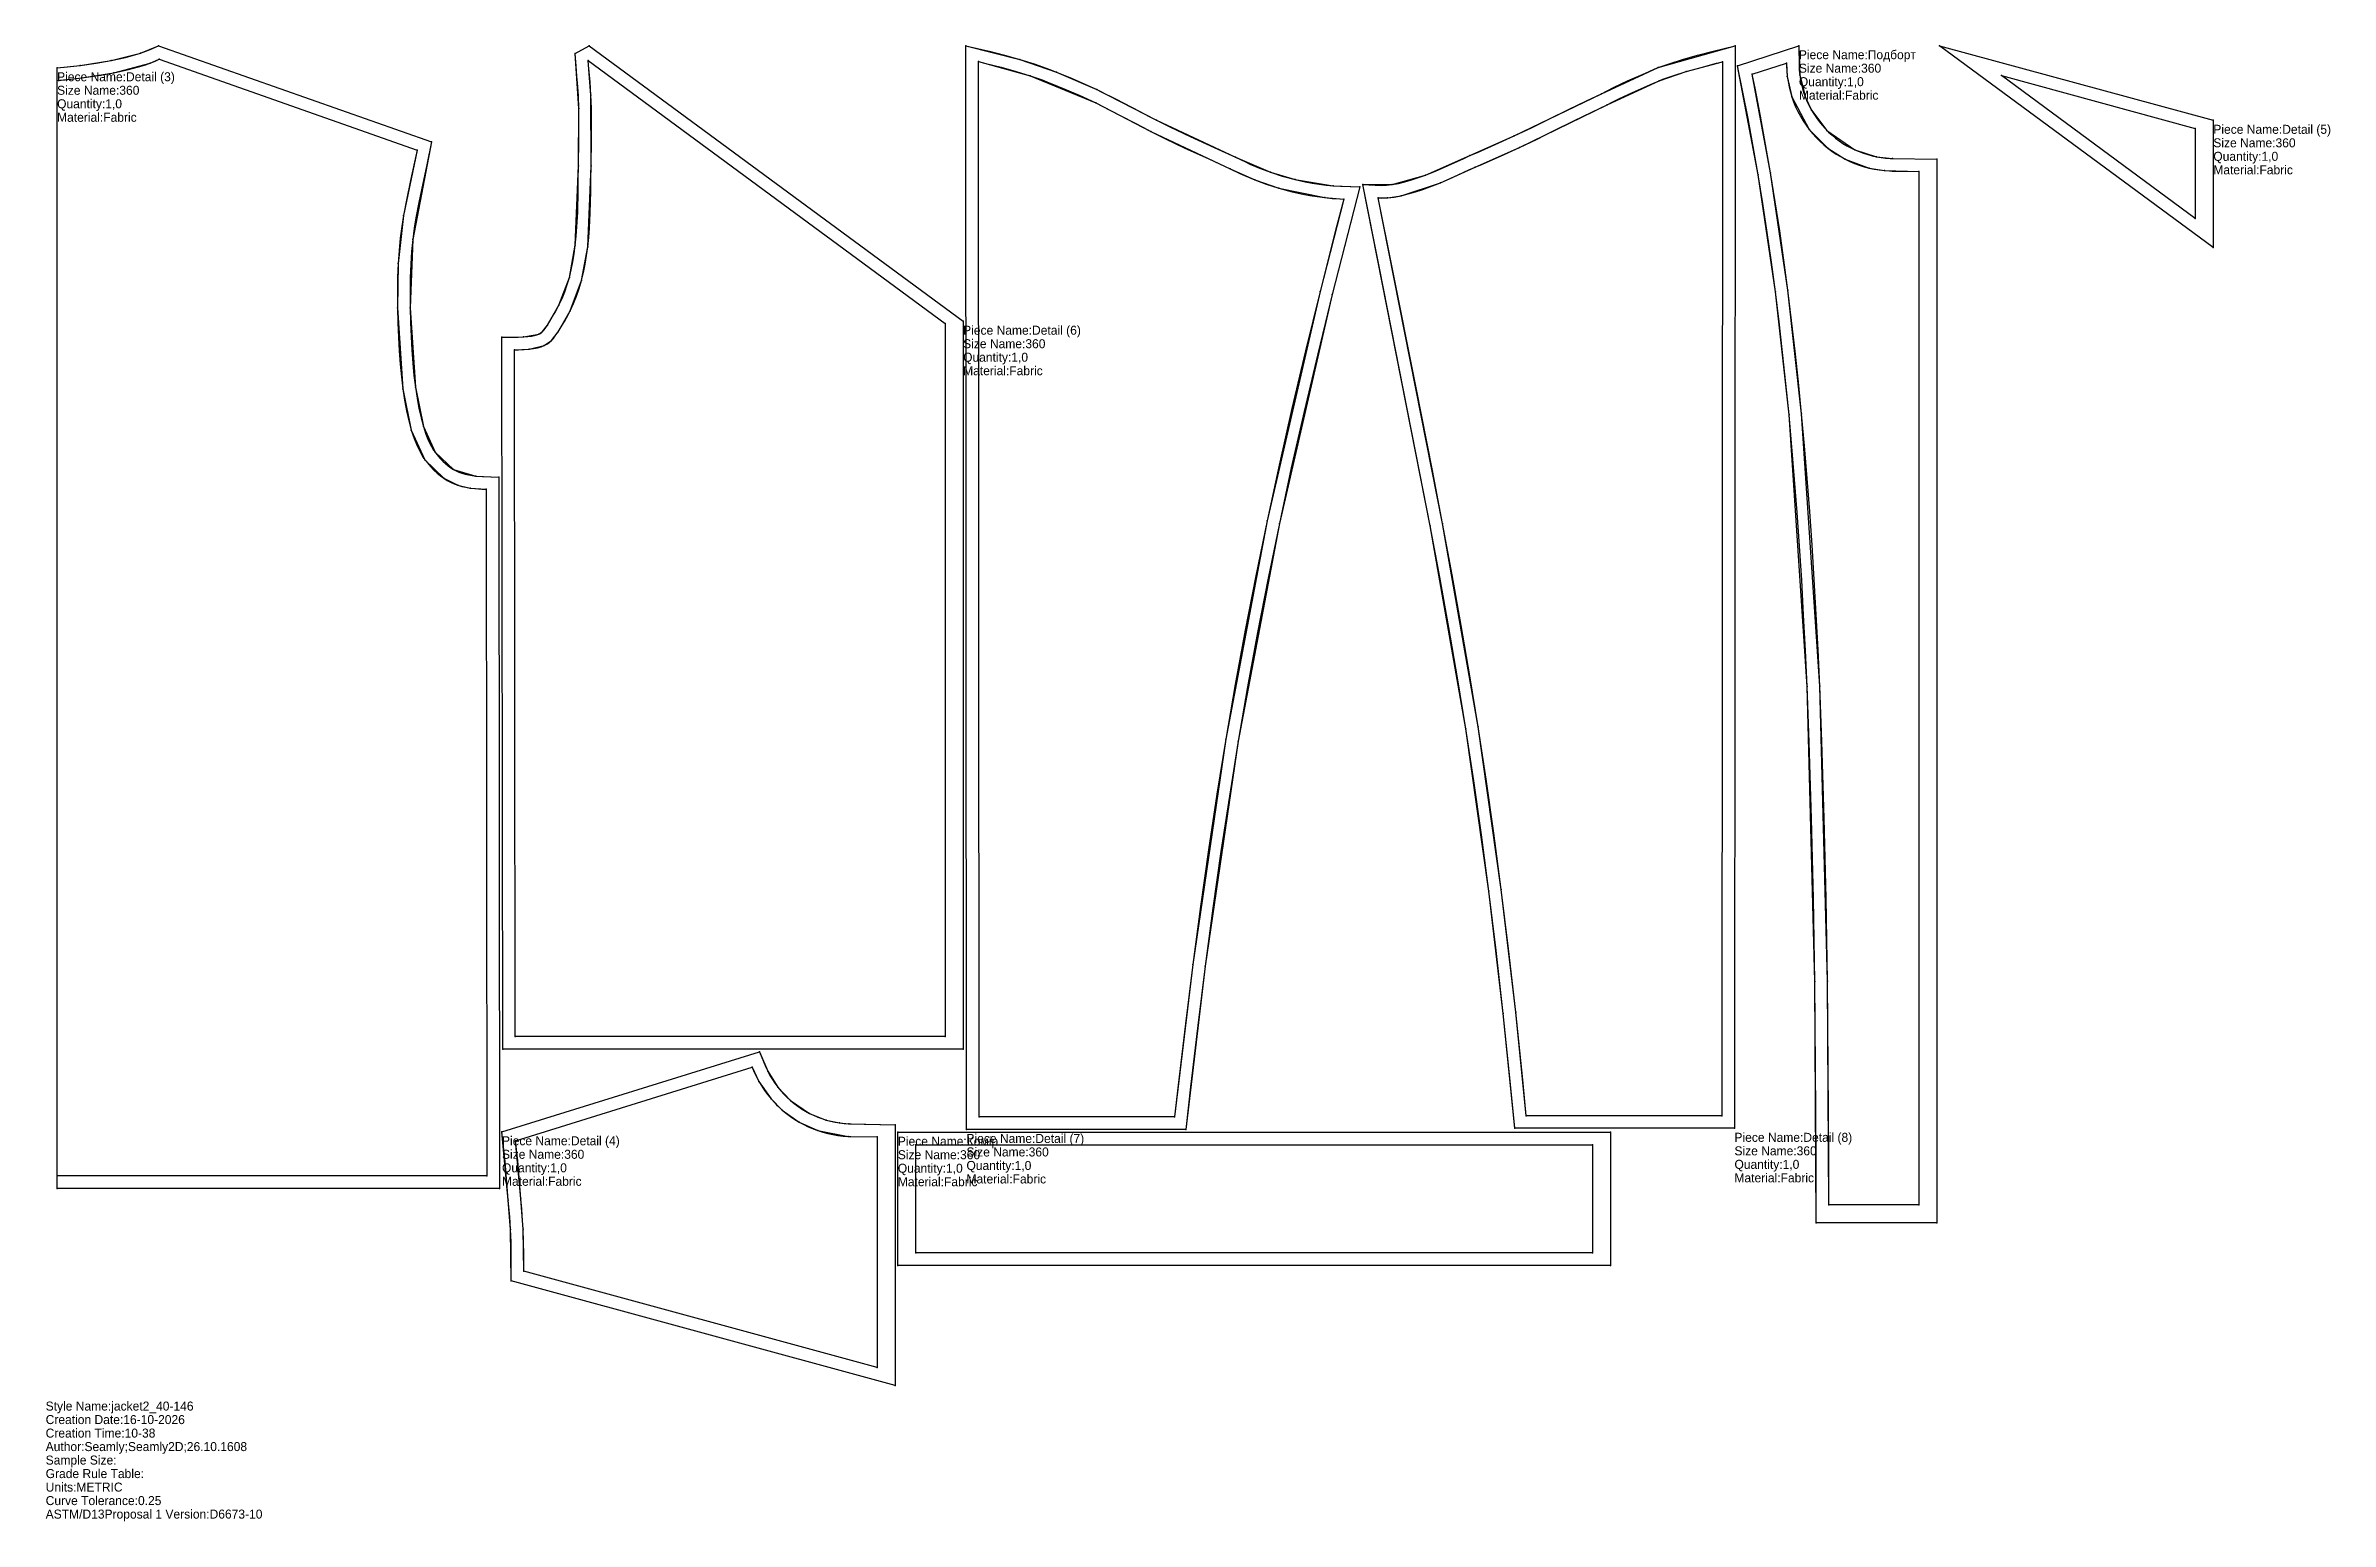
# Model space of a CAD drawing. Extents: x 0 to 1269, y -69 to 751.
import ezdxf

# ---------------------------------------------------------------- set-up
doc = ezdxf.new("R2010")
doc.units = 0

# ---------------------------------------------------------------- blocks, each defined once
blk = doc.blocks.new('piece-57_s360_M')
at = {"layer": '1'}
blk.add_lwpolyline([(973.83, 750.62), (974.31, 734.45), (977.46, 721.91), (980.77, 714.9), (989.43, 703.52), (1004.97, 692.75), (1016.97, 688.94), (1025.86, 688.01), (1050.41, 687.52), (1050.41, 96.74), (983.42, 96.74), (982.68, 230.88), (978.39, 394.6), (968.37, 545.55), (960.77, 613.96), (951.2, 678.82), (939.8, 739.48)], close=True, dxfattribs=at)
at = {"layer": '14'}
blk.add_lwpolyline([(966.91, 740.99), (967.36, 733.59), (969.94, 722.15), (979.57, 704.12), (989.88, 693.78), (999.51, 687.61), (1012.86, 682.66), (1021.36, 681.25), (1040.41, 680.72), (1040.41, 106.75), (990.41, 106.75), (989.68, 230.97), (985.39, 394.9), (975.34, 546.21), (967.72, 614.85), (958.1, 679.98), (947.9, 734.77)], close=True, dxfattribs=at)
at = {"layer": '2'}
for p in [(973.83, 750.62), (939.8, 739.48), (966.91, 740.99), (947.9, 734.77), (1050.41, 687.52), (1040.41, 680.72), (990.41, 106.75), (1040.41, 106.75), (983.42, 96.74), (1050.41, 96.74)]:
    blk.add_point(p, dxfattribs=at)
at = {"layer": '3'}
for p in [(967.36, 733.59), (974.31, 734.45), (969.94, 722.15), (977.46, 721.91), (980.77, 714.9), (979.57, 704.12), (989.43, 703.52), (989.88, 693.78), (999.51, 687.61), (1004.97, 692.75), (1016.97, 688.94), (1025.86, 688.01), (951.2, 678.82), (958.1, 679.98), (1012.86, 682.66), (1021.36, 681.25), (960.77, 613.96), (967.72, 614.85), (975.34, 546.21), (968.37, 545.55), (978.39, 394.6), (985.39, 394.9), (982.68, 230.88), (989.68, 230.97)]:
    blk.add_point(p, dxfattribs=at)
at = {"layer": '84'}
blk.add_lwpolyline([(973.83, 750.62), (973.92, 739.7), (974.05, 737.06), (974.31, 734.45), (974.69, 731.88), (975.2, 729.33), (975.83, 726.82), (976.59, 724.34), (977.46, 721.91), (978.45, 719.52), (979.55, 717.18), (980.77, 714.9), (982.1, 712.68), (983.54, 710.52), (985.09, 708.43), (986.75, 706.41), (988.53, 704.44), (989.43, 703.52), (990.32, 702.64), (992.24, 700.91), (994.2, 699.29), (996.23, 697.77), (998.33, 696.36), (1000.49, 695.05), (1002.7, 693.84), (1004.97, 692.75), (1007.29, 691.76), (1009.66, 690.88), (1012.06, 690.12), (1014.5, 689.47), (1016.97, 688.94), (1019.48, 688.52), (1022.01, 688.23), (1024.58, 688.05), (1025.86, 688.01), (1050.41, 687.52), (1050.41, 96.74), (983.42, 96.74), (983.38, 132.7), (983.15, 182.82), (982.68, 230.88), (981.95, 276.99), (980.93, 321.26), (979.61, 363.81), (978.39, 394.6), (977.48, 414.67), (976.47, 434.37), (975.38, 453.72), (974.18, 472.72), (972.88, 491.39), (971.48, 509.74), (969.98, 527.79), (968.37, 545.55), (966.64, 563.03), (964.81, 580.25), (962.85, 597.22), (960.77, 613.96), (958.57, 630.47), (956.25, 646.78), (953.79, 662.89), (951.2, 678.82), (948.48, 694.59), (945.61, 710.2), (942.6, 725.68), (939.8, 739.48)], close=True, dxfattribs=at)
at = {"layer": '87'}
blk.add_lwpolyline([(966.91, 740.99), (966.92, 739.5), (967.07, 736.53), (967.36, 733.59), (967.8, 730.68), (968.37, 727.79), (969.09, 724.95), (969.94, 722.15), (970.93, 719.39), (972.04, 716.69), (973.3, 714.04), (974.67, 711.46), (976.18, 708.94), (977.81, 706.49), (979.57, 704.12), (981.44, 701.84), (983.43, 699.64), (984.48, 698.57), (985.51, 697.56), (987.65, 695.61), (989.88, 693.78), (992.18, 692.06), (994.56, 690.46), (997, 688.98), (999.51, 687.61), (1002.08, 686.37), (1004.7, 685.25), (1007.38, 684.26), (1010.1, 683.39), (1012.86, 682.66), (1015.66, 682.06), (1018.5, 681.59), (1021.36, 681.25), (1024.24, 681.06), (1025.7, 681.01), (1040.41, 680.72), (1040.41, 106.75), (990.41, 106.75), (990.38, 132.72), (990.15, 182.87), (989.68, 230.97), (988.95, 277.12), (987.93, 321.45), (986.61, 364.06), (985.39, 394.9), (984.47, 415.01), (983.46, 434.75), (982.36, 454.14), (981.16, 473.18), (979.87, 491.9), (978.46, 510.3), (976.96, 528.4), (975.34, 546.21), (973.61, 563.75), (971.76, 581.02), (969.8, 598.06), (967.72, 614.85), (965.51, 631.43), (963.17, 647.8), (960.7, 663.98), (958.1, 679.98), (955.37, 695.82), (952.49, 711.5), (949.47, 727.05), (947.9, 734.77)], close=True, dxfattribs=at)
at = {"layer": '1'}
for s, p in [('Size Name:360', (973.83, 735.62)), ('Piece Name:Подборт', (973.83, 743.12)), ('Quantity:1,0', (973.83, 728.12)), ('Material:Fabric', (973.83, 720.62))]:
    blk.add_text(s, height=5, dxfattribs=at).set_placement(p)
blk = doc.blocks.new('piece-58_s360_M')
at = {"layer": '1'}
blk.add_lwpolyline([(473.34, 147.11), (869.11, 147.11), (869.11, 73.11), (473.34, 73.11)], close=True, dxfattribs=at)
at = {"layer": '14'}
blk.add_lwpolyline([(483.34, 140.11), (859.12, 140.11), (859.12, 80.11), (483.34, 80.11)], close=True, dxfattribs=at)
at = {"layer": '2'}
for p in [(473.34, 147.11), (483.34, 140.11), (859.12, 140.11), (869.11, 147.11), (483.34, 80.11), (859.12, 80.11), (473.34, 73.11), (869.11, 73.11)]:
    blk.add_point(p, dxfattribs=at)
at = {"layer": '84'}
blk.add_lwpolyline([(473.34, 147.11), (869.11, 147.11), (869.11, 73.11), (473.34, 73.11)], close=True, dxfattribs=at)
at = {"layer": '87'}
blk.add_lwpolyline([(483.34, 140.11), (859.12, 140.11), (859.12, 80.11), (483.34, 80.11)], close=True, dxfattribs=at)
at = {"layer": '1'}
for s, p in [('Piece Name:Комір', (473.34, 139.61)), ('Size Name:360', (473.34, 132.11)), ('Quantity:1,0', (473.34, 124.61)), ('Material:Fabric', (473.34, 117.11))]:
    blk.add_text(s, height=5, dxfattribs=at).set_placement(p)
blk = doc.blocks.new('piece_Detail_s360_M')
at = {"layer": '1'}
blk.add_lwpolyline([(6.35, 738.36), (19.15, 739.64), (36.46, 742.42), (52.75, 746.54), (62.61, 750.62), (214.32, 697.14), (203.9, 642.94), (202.46, 605.06), (205.36, 560.96), (209.79, 539.15), (216.26, 524.8), (226.49, 515.24), (239, 511.57), (251.73, 511.03), (252.12, 115.81), (6.35, 115.81)], close=True, dxfattribs=at)
at = {"layer": '14'}
blk.add_lwpolyline([(6.35, 731.33), (20.02, 732.69), (37.83, 735.55), (58.04, 740.96), (62.98, 743.07), (206.26, 692.56), (198.74, 656.26), (195.76, 629.65), (195.46, 604.96), (198.42, 560.02), (203.08, 537.14), (210.62, 520.65), (221.08, 510.38), (229.01, 506.48), (235.82, 504.91), (244.74, 504.23), (245.11, 122.81), (6.35, 122.81)], close=True, dxfattribs=at)
at = {"layer": '2'}
for p in [(62.61, 750.62), (6.35, 738.36), (62.98, 743.07), (6.35, 731.33), (206.26, 692.56), (214.32, 697.14), (251.73, 511.03), (244.74, 504.23), (6.35, 122.81), (6.35, 115.81), (245.11, 122.81), (252.12, 115.81)]:
    blk.add_point(p, dxfattribs=at)
at = {"layer": '3'}
for p in [(19.15, 739.64), (36.46, 742.42), (52.75, 746.54), (58.04, 740.96), (20.02, 732.69), (37.83, 735.55), (198.74, 656.26), (203.9, 642.94), (195.76, 629.65), (195.46, 604.96), (202.46, 605.06), (198.42, 560.02), (205.36, 560.96), (203.08, 537.14), (209.79, 539.15), (210.62, 520.65), (216.26, 524.8), (221.08, 510.38), (226.49, 515.24), (239, 511.57), (229.01, 506.48), (235.82, 504.91)]:
    blk.add_point(p, dxfattribs=at)
at = {"layer": '84'}
blk.add_lwpolyline([(6.35, 738.36), (10.21, 738.66), (19.15, 739.64), (27.98, 740.9), (36.46, 742.42), (44.32, 744.15), (49.59, 745.57), (52.75, 746.54), (55.6, 747.52), (58.06, 748.5), (62.61, 750.62), (214.32, 697.14), (211.78, 684.49), (209.49, 674.15), (207.21, 663.53), (205.64, 655.08), (204.71, 649.18), (203.9, 642.94), (203.24, 636.32), (202.75, 629.27), (202.47, 621.72), (202.42, 617.73), (202.4, 613.45), (202.46, 605.06), (202.64, 596.93), (202.94, 589.09), (203.36, 581.55), (203.9, 574.33), (204.57, 567.47), (205.36, 560.96), (206.28, 554.86), (207.33, 549.17), (208.5, 543.92), (209.79, 539.15), (211.19, 534.87), (212.68, 531.14), (214.26, 527.94), (215.46, 525.95), (216.26, 524.8), (216.64, 524.31), (217.42, 523.34), (219.01, 521.51), (220.55, 519.9), (222.05, 518.48), (223.53, 517.25), (225, 516.17), (226.49, 515.24), (228, 514.43), (229.56, 513.73), (231.21, 513.13), (232.96, 512.61), (234.83, 512.19), (236.84, 511.84), (239, 511.57), (242.62, 511.3), (251.73, 511.03), (252.12, 115.81), (6.35, 115.81)], close=True, dxfattribs=at)
at = {"layer": '87'}
blk.add_lwpolyline([(6.35, 731.33), (10.87, 731.69), (20.02, 732.69), (29.1, 733.99), (37.83, 735.55), (45.98, 737.35), (51.52, 738.84), (54.93, 739.88), (58.04, 740.96), (60.83, 742.07), (62.98, 743.07), (206.26, 692.56), (204.93, 685.93), (202.65, 675.65), (200.34, 664.9), (198.74, 656.26), (197.78, 650.17), (196.95, 643.74), (196.26, 636.92), (195.76, 629.65), (195.47, 621.89), (195.42, 617.78), (195.4, 613.44), (195.46, 604.96), (195.64, 596.73), (195.94, 588.76), (196.37, 581.09), (196.92, 573.73), (197.61, 566.7), (198.42, 560.02), (199.38, 553.7), (200.47, 547.77), (201.71, 542.25), (203.08, 537.14), (204.61, 532.48), (206.28, 528.29), (208.11, 524.57), (209.59, 522.13), (210.62, 520.65), (211.15, 519.96), (212.05, 518.86), (213.83, 516.8), (215.61, 514.93), (217.41, 513.24), (219.22, 511.73), (221.08, 510.38), (222.97, 509.19), (224.91, 508.15), (226.93, 507.25), (229.01, 506.48), (231.18, 505.84), (233.44, 505.32), (235.82, 504.91), (238.3, 504.6), (242.26, 504.31), (244.74, 504.23), (245.11, 122.81), (6.35, 122.81)], close=True, dxfattribs=at)
at = {"layer": '1'}
for s, p in [('Piece Name:Detail (3)', (6.35, 730.86)), ('Size Name:360', (6.35, 723.36)), ('Quantity:1,0', (6.35, 715.86)), ('Material:Fabric', (6.35, 708.36))]:
    blk.add_text(s, height=5, dxfattribs=at).set_placement(p)
blk = doc.blocks.new('piece_Detail_s360-60_M')
at = {"layer": '1'}
blk.add_lwpolyline([(253.47, 147.35), (396.47, 191.82), (401.08, 180.94), (406.62, 172.18), (413.77, 164.66), (424.24, 157.6), (433.59, 153.87), (441.01, 152.28), (446.11, 151.8), (471.94, 151.28), (471.94, 6.45), (258.49, 64.64), (258.22, 92.99), (256.92, 109.46)], close=True, dxfattribs=at)
at = {"layer": '14'}
blk.add_lwpolyline([(261.04, 142.37), (392.43, 183.24), (396.21, 175.21), (402.97, 165.59), (409.18, 159.37), (418.53, 152.73), (428.91, 148.02), (445.78, 144.81), (461.94, 144.48), (461.94, 16.43), (265.52, 69.97), (265.22, 93.34), (263.9, 110.03)], close=True, dxfattribs=at)
at = {"layer": '2'}
for p in [(396.47, 191.82), (392.43, 183.24), (253.47, 147.35), (261.04, 142.37), (461.94, 144.48), (471.94, 151.28), (258.49, 64.64), (265.52, 69.97), (461.94, 16.43), (471.94, 6.45)]:
    blk.add_point(p, dxfattribs=at)
at = {"layer": '3'}
for p in [(401.08, 180.94), (396.21, 175.21), (402.97, 165.59), (406.62, 172.18), (409.18, 159.37), (413.77, 164.66), (418.53, 152.73), (424.24, 157.6), (433.59, 153.87), (428.91, 148.02), (441.01, 152.28), (445.78, 144.81), (446.11, 151.8), (256.92, 109.46), (263.9, 110.03), (258.22, 92.99), (265.22, 93.34)]:
    blk.add_point(p, dxfattribs=at)
at = {"layer": '84'}
blk.add_lwpolyline([(253.47, 147.35), (396.47, 191.82), (399.98, 183.27), (401.08, 180.94), (402.3, 178.66), (403.63, 176.43), (405.07, 174.28), (406.62, 172.18), (408.28, 170.16), (410.06, 168.2), (410.96, 167.28), (411.85, 166.4), (413.77, 164.66), (415.73, 163.04), (417.76, 161.53), (419.86, 160.11), (422.02, 158.8), (424.24, 157.6), (426.51, 156.5), (428.82, 155.51), (431.19, 154.64), (433.59, 153.87), (436.03, 153.23), (438.5, 152.69), (441.01, 152.28), (443.54, 151.98), (446.11, 151.8), (447.39, 151.77), (471.94, 151.28), (471.94, 6.45), (258.49, 64.64), (258.57, 79.04), (258.48, 85.98), (258.22, 92.99), (257.76, 100.17), (257.43, 103.87), (256.92, 109.46), (256.22, 119.08), (255.26, 130.57)], close=True, dxfattribs=at)
at = {"layer": '87'}
blk.add_lwpolyline([(261.04, 142.37), (392.43, 183.24), (393.58, 180.44), (394.83, 177.8), (396.21, 175.21), (397.71, 172.69), (399.34, 170.25), (401.1, 167.88), (402.97, 165.59), (404.96, 163.39), (406.01, 162.33), (407.04, 161.31), (409.18, 159.37), (411.41, 157.54), (413.71, 155.82), (416.09, 154.22), (418.53, 152.73), (421.04, 151.37), (423.61, 150.13), (426.23, 149.01), (428.91, 148.02), (431.63, 147.15), (434.4, 146.42), (437.19, 145.81), (440.03, 145.34), (442.89, 145.01), (445.78, 144.81), (447.23, 144.77), (461.94, 144.48), (461.94, 16.43), (265.52, 69.97), (265.57, 79.07), (265.48, 86.15), (265.22, 93.34), (264.74, 100.71), (264.4, 104.5), (263.9, 110.03), (263.2, 119.62), (262.23, 131.24)], close=True, dxfattribs=at)
at = {"layer": '1'}
for s, p in [('Piece Name:Detail (4)', (253.47, 139.85)), ('Size Name:360', (253.47, 132.35)), ('Quantity:1,0', (253.47, 124.85)), ('Material:Fabric', (253.47, 117.35))]:
    blk.add_text(s, height=5, dxfattribs=at).set_placement(p)
blk = doc.blocks.new('piece_Detail_s360-61_M')
at = {"layer": '1'}
blk.add_lwpolyline([(1204.03, 709.17), (1204.03, 638.58), (1051.98, 750.62)], close=True, dxfattribs=at)
at = {"layer": '14'}
blk.add_lwpolyline([(1194.03, 704.64), (1194.03, 654.64), (1086.34, 734)], close=True, dxfattribs=at)
at = {"layer": '2'}
for p in [(1051.98, 750.62), (1086.34, 734), (1194.03, 704.64), (1204.03, 709.17), (1194.03, 654.64), (1204.03, 638.58)]:
    blk.add_point(p, dxfattribs=at)
at = {"layer": '84'}
blk.add_lwpolyline([(1204.03, 709.17), (1204.03, 638.58), (1051.98, 750.62)], close=True, dxfattribs=at)
at = {"layer": '87'}
blk.add_lwpolyline([(1194.03, 704.64), (1194.03, 654.64), (1086.34, 734)], close=True, dxfattribs=at)
at = {"layer": '1'}
for s, p in [('Size Name:360', (1204.03, 694.17)), ('Piece Name:Detail (5)', (1204.03, 701.67)), ('Quantity:1,0', (1204.03, 686.67)), ('Material:Fabric', (1204.03, 679.17))]:
    blk.add_text(s, height=5, dxfattribs=at).set_placement(p)
blk = doc.blocks.new('piece_Detail_s360-62_M')
at = {"layer": '1'}
blk.add_lwpolyline([(509.61, 597.58), (509.61, 193.33), (253.85, 193.33), (253.47, 588.75), (265.41, 588.85), (273.89, 590.36), (275.99, 591.81), (278.75, 595.46), (285.1, 606.5), (290.88, 621.93), (294.17, 639.79), (295.93, 683.98), (296.15, 715.81), (294.07, 746.28), (301.93, 750.62)], close=True, dxfattribs=at)
at = {"layer": '14'}
blk.add_lwpolyline([(499.61, 596.25), (499.61, 200.33), (260.85, 200.33), (260.48, 581.75), (268.58, 582.05), (276.84, 584), (280.88, 586.8), (284.64, 591.69), (291.37, 603.38), (297.64, 620.11), (301.12, 638.97), (302.93, 683.89), (302.88, 723.17), (301.38, 742.33)], close=True, dxfattribs=at)
at = {"layer": '2'}
for p in [(301.93, 750.62), (294.07, 746.28), (301.38, 742.33), (509.61, 597.58), (253.47, 588.75), (499.61, 596.25), (260.48, 581.75), (253.85, 193.33), (260.85, 200.33), (499.61, 200.33), (509.61, 193.33)]:
    blk.add_point(p, dxfattribs=at)
at = {"layer": '3'}
for p in [(296.15, 715.81), (302.88, 723.17), (295.93, 683.98), (302.93, 683.89), (294.17, 639.79), (301.12, 638.97), (290.88, 621.93), (297.64, 620.11), (285.1, 606.5), (291.37, 603.38), (265.41, 588.85), (273.89, 590.36), (275.99, 591.81), (276.84, 584), (278.75, 595.46), (280.88, 586.8), (284.64, 591.69), (268.58, 582.05)]:
    blk.add_point(p, dxfattribs=at)
at = {"layer": '84'}
blk.add_lwpolyline([(509.61, 597.58), (509.61, 193.33), (253.85, 193.33), (253.47, 588.75), (260.83, 588.75), (262.48, 588.76), (265.41, 588.85), (267.89, 589.02), (269.94, 589.28), (271.6, 589.6), (272.9, 589.97), (273.89, 590.36), (274.67, 590.78), (275.34, 591.24), (275.99, 591.81), (276.67, 592.56), (277.42, 593.5), (278.75, 595.46), (280.86, 598.96), (282.1, 601.05), (283.16, 602.85), (285.1, 606.5), (286.82, 610.19), (288.35, 613.99), (289.69, 617.89), (290.88, 621.93), (291.91, 626.13), (292.8, 630.49), (293.54, 635.04), (294.17, 639.79), (294.68, 644.74), (295.08, 649.92), (295.51, 658.12), (295.81, 669.99), (295.86, 676.38), (295.93, 683.98), (296.18, 698.4), (296.24, 708.87), (296.15, 715.81), (295.89, 722.82), (295.43, 730), (295.1, 733.69), (294.59, 739.29), (294.07, 746.28), (301.93, 750.62)], close=True, dxfattribs=at)
at = {"layer": '87'}
blk.add_lwpolyline([(499.61, 596.25), (499.61, 200.33), (260.85, 200.33), (260.48, 581.75), (260.85, 581.75), (262.6, 581.76), (265.77, 581.85), (268.58, 582.05), (271.05, 582.36), (273.23, 582.79), (275.15, 583.33), (276.84, 584), (278.33, 584.8), (279.67, 585.73), (280.88, 586.8), (282, 588.01), (283.07, 589.37), (284.64, 591.69), (286.86, 595.36), (288.13, 597.48), (289.27, 599.43), (291.37, 603.38), (293.24, 607.41), (294.9, 611.53), (296.37, 615.76), (297.64, 620.11), (298.74, 624.6), (299.68, 629.23), (300.47, 634.02), (301.12, 638.97), (301.65, 644.12), (302.06, 649.46), (302.51, 657.85), (302.81, 669.88), (302.86, 676.32), (302.93, 683.89), (303.18, 698.32), (303.24, 708.9), (303.15, 715.98), (302.88, 723.17), (302.41, 730.54), (302.07, 734.32), (301.57, 739.86), (301.38, 742.33)], close=True, dxfattribs=at)
at = {"layer": '1'}
for s, p in [('Size Name:360', (509.61, 582.58)), ('Piece Name:Detail (6)', (509.61, 590.08)), ('Quantity:1,0', (509.61, 575.08)), ('Material:Fabric', (509.61, 567.58))]:
    blk.add_text(s, height=5, dxfattribs=at).set_placement(p)
blk = doc.blocks.new('piece_Detail_s360-63_M')
at = {"layer": '1'}
blk.add_lwpolyline([(511.46, 148.65), (511.18, 750.62), (541.13, 742.95), (561.53, 735.94), (583.81, 726.3), (617.02, 709.25), (660.91, 688.62), (680.27, 680.33), (694.02, 676.27), (715.21, 672.8), (729.99, 672.14), (714.64, 612.38), (685.27, 485.29), (662.44, 364.29), (644.11, 239.4), (633.34, 148.65)], close=True, dxfattribs=at)
at = {"layer": '14'}
blk.add_lwpolyline([(518.46, 155.65), (518.18, 741.79), (546.84, 733.85), (583.25, 718.79), (613.85, 703.01), (657.96, 682.27), (671.62, 676.08), (684.92, 671.48), (710.44, 666.23), (721.02, 665.46), (707.85, 614.07), (678.42, 486.73), (655.53, 365.44), (637.17, 240.29), (627.08, 155.65)], close=True, dxfattribs=at)
at = {"layer": '2'}
for p in [(511.18, 750.62), (518.18, 741.79), (721.02, 665.46), (729.99, 672.14), (518.46, 155.65), (627.08, 155.65), (511.46, 148.65), (633.34, 148.65)]:
    blk.add_point(p, dxfattribs=at)
at = {"layer": '3'}
for p in [(541.13, 742.95), (546.84, 733.85), (561.53, 735.94), (583.81, 726.3), (583.25, 718.79), (613.85, 703.01), (617.02, 709.25), (660.91, 688.62), (657.96, 682.27), (671.62, 676.08), (680.27, 680.33), (694.02, 676.27), (715.21, 672.8), (684.92, 671.48), (710.44, 666.23), (707.85, 614.07), (714.64, 612.38), (678.42, 486.73), (685.27, 485.29), (655.53, 365.44), (662.44, 364.29), (637.17, 240.29), (644.11, 239.4)]:
    blk.add_point(p, dxfattribs=at)
at = {"layer": '84'}
blk.add_lwpolyline([(511.46, 148.65), (511.18, 750.62), (523.98, 747.62), (532.63, 745.38), (541.13, 742.95), (549.01, 740.5), (555.82, 738.17), (558.64, 737.09), (561.53, 735.94), (568.88, 732.89), (576.82, 729.46), (583.81, 726.3), (586.36, 725.06), (594.21, 721.09), (607.71, 714.09), (612.96, 711.35), (617.02, 709.25), (624.78, 705.38), (635.72, 700.13), (648.97, 694.05), (660.91, 688.62), (666.37, 686.02), (668.78, 684.89), (674.21, 682.58), (680.27, 680.33), (686.9, 678.2), (694.02, 676.27), (699.61, 675.04), (703.41, 674.32), (707.29, 673.7), (711.23, 673.19), (715.21, 672.8), (719.24, 672.53), (729.99, 672.14), (723.25, 646.27), (714.64, 612.38), (706.57, 579.49), (699.01, 547.45), (691.91, 516.1), (685.27, 485.29), (679.02, 454.86), (673.16, 424.65), (667.64, 394.51), (662.44, 364.29), (657.51, 333.82), (652.84, 302.95), (648.38, 271.53), (644.11, 239.4), (639.99, 206.4), (635.99, 172.37), (633.34, 148.65)], close=True, dxfattribs=at)
at = {"layer": '87'}
blk.add_lwpolyline([(518.46, 155.65), (518.18, 741.79), (522.3, 740.82), (530.79, 738.62), (539.13, 736.25), (546.84, 733.85), (553.44, 731.59), (556.09, 730.57), (558.89, 729.46), (566.15, 726.44), (573.99, 723.06), (580.83, 719.96), (583.25, 718.79), (591.02, 714.86), (604.48, 707.88), (609.74, 705.13), (613.85, 703.01), (621.7, 699.09), (632.75, 693.79), (646.06, 687.69), (657.96, 682.27), (663.38, 679.69), (665.92, 678.49), (671.62, 676.08), (677.98, 673.71), (684.92, 671.48), (692.35, 669.48), (698.21, 668.18), (702.21, 667.42), (706.29, 666.77), (710.44, 666.23), (714.64, 665.82), (718.88, 665.54), (721.02, 665.46), (716.47, 648.02), (707.85, 614.07), (699.76, 581.13), (692.19, 549.02), (685.08, 517.61), (678.42, 486.73), (672.16, 456.23), (666.28, 425.95), (660.75, 395.74), (655.53, 365.44), (650.6, 334.9), (645.91, 303.97), (641.45, 272.48), (637.17, 240.29), (633.04, 207.24), (629.04, 173.17), (627.08, 155.65)], close=True, dxfattribs=at)
at = {"layer": '1'}
for s, p in [('Piece Name:Detail (7)', (511.46, 141.15)), ('Size Name:360', (511.46, 133.65)), ('Quantity:1,0', (511.46, 126.15)), ('Material:Fabric', (511.46, 118.65))]:
    blk.add_text(s, height=5, dxfattribs=at).set_placement(p)
blk = doc.blocks.new('piece_Detail_s360-64_M')
at = {"layer": '1'}
blk.add_lwpolyline([(938.04, 149.27), (816.08, 149.27), (809.56, 213.03), (801.57, 281.09), (788.79, 371.16), (769, 483.95), (731.57, 673.58), (747.91, 673.49), (766.39, 678.79), (791.15, 689.55), (815.64, 700.46), (864.16, 723.97), (895.68, 738.51), (938.42, 750.62)], close=True, dxfattribs=at)
at = {"layer": '14'}
blk.add_lwpolyline([(931.04, 156.27), (822.42, 156.27), (816.52, 213.78), (808.52, 281.97), (795.71, 372.25), (775.87, 485.26), (740.19, 666.09), (745.3, 666.12), (752.84, 667.3), (774.69, 674.53), (793.95, 683.14), (818.59, 694.12), (867.27, 717.7), (896.23, 731.16), (911.2, 736.22), (931.42, 741.68)], close=True, dxfattribs=at)
at = {"layer": '2'}
for p in [(938.42, 750.62), (931.42, 741.68), (731.57, 673.58), (740.19, 666.09), (822.42, 156.27), (931.04, 156.27), (816.08, 149.27), (938.04, 149.27)]:
    blk.add_point(p, dxfattribs=at)
at = {"layer": '3'}
for p in [(895.68, 738.51), (911.2, 736.22), (864.16, 723.97), (896.23, 731.16), (867.27, 717.7), (815.64, 700.46), (791.15, 689.55), (818.59, 694.12), (747.91, 673.49), (766.39, 678.79), (774.69, 674.53), (793.95, 683.14), (745.3, 666.12), (752.84, 667.3), (769, 483.95), (775.87, 485.26), (788.79, 371.16), (795.71, 372.25), (801.57, 281.09), (808.52, 281.97), (809.56, 213.03), (816.52, 213.78)]:
    blk.add_point(p, dxfattribs=at)
at = {"layer": '84'}
blk.add_lwpolyline([(938.04, 149.27), (816.08, 149.27), (813.49, 175.5), (809.56, 213.03), (805.6, 248.1), (801.57, 281.09), (797.45, 312.36), (793.2, 342.26), (788.79, 371.16), (784.2, 399.41), (779.39, 427.39), (774.33, 455.45), (769, 483.95), (763.35, 513.25), (754.3, 559.28), (740.8, 626.98), (731.57, 673.58), (741.89, 673), (744.75, 673.1), (747.91, 673.49), (751.35, 674.14), (754.99, 675.04), (758.75, 676.14), (762.58, 677.4), (766.39, 678.79), (772.02, 681), (778.98, 684), (787.69, 688), (791.15, 689.55), (795.31, 691.32), (805.14, 695.66), (815.64, 700.46), (825.34, 705.07), (829.3, 707.06), (834.89, 709.86), (845.83, 715.17), (855.82, 719.94), (864.16, 723.97), (867.4, 725.63), (871.17, 727.54), (878.59, 731.05), (888.56, 735.45), (893.49, 737.6), (895.68, 738.51), (901.7, 740.61), (909.2, 742.93), (917.61, 745.33), (926.31, 747.63), (938.42, 750.62)], close=True, dxfattribs=at)
at = {"layer": '87'}
blk.add_lwpolyline([(931.04, 156.27), (822.42, 156.27), (820.46, 176.21), (816.52, 213.78), (812.55, 248.92), (808.52, 281.97), (804.38, 313.31), (800.12, 343.28), (795.71, 372.25), (791.1, 400.57), (786.28, 428.61), (781.22, 456.72), (775.87, 485.26), (770.23, 514.59), (761.16, 560.64), (747.66, 628.35), (740.19, 666.09), (741.82, 666), (745.3, 666.12), (748.99, 666.57), (752.84, 667.3), (756.81, 668.28), (760.83, 669.46), (764.87, 670.79), (768.86, 672.24), (774.69, 674.53), (781.82, 677.6), (790.58, 681.63), (793.95, 683.14), (798.09, 684.9), (808.01, 689.28), (818.59, 694.12), (828.4, 698.78), (832.44, 700.8), (837.99, 703.58), (848.86, 708.86), (858.85, 713.63), (867.27, 717.7), (870.58, 719.38), (874.26, 721.26), (881.5, 724.68), (891.37, 729.04), (896.23, 731.16), (898.18, 731.97), (903.89, 733.96), (911.2, 736.22), (919.47, 738.58), (928.05, 740.85), (931.42, 741.68)], close=True, dxfattribs=at)
at = {"layer": '1'}
for s, p in [('Piece Name:Detail (8)', (938.04, 141.77)), ('Size Name:360', (938.04, 134.27)), ('Quantity:1,0', (938.04, 126.77)), ('Material:Fabric', (938.04, 119.27))]:
    blk.add_text(s, height=5, dxfattribs=at).set_placement(p)

msp = doc.modelspace()

# ---------------------------------------------------------------- block references
at = {"layer": '1'}
for name in ['piece_Detail_s360_M', 'piece_Detail_s360-62_M', 'piece_Detail_s360-63_M', 'piece_Detail_s360-64_M', 'piece-57_s360_M', 'piece_Detail_s360-61_M', 'piece_Detail_s360-60_M', 'piece-58_s360_M']:
    msp.add_blockref(name, (0, 0), dxfattribs=at)

# ---------------------------------------------------------------- texts
for s, p in [('Style Name:jacket2_40-146', (0, -7.5)), ('Creation Date:16-10-2026', (0, -15)), ('Author:Seamly;Seamly2D;26.10.1608', (0, -30)), ('Creation Time:10-38', (0, -22.5)), ('Sample Size:', (0, -37.5)), ('Grade Rule Table:', (0, -45)), ('Units:METRIC', (0, -52.5)), ('ASTM/D13Proposal 1 Version:D6673-10', (0, -67.5)), ('Curve Tolerance:0.25', (0, -60))]:
    msp.add_text(s, height=5, dxfattribs=at).set_placement(p)

doc.saveas('drawing.dxf')
